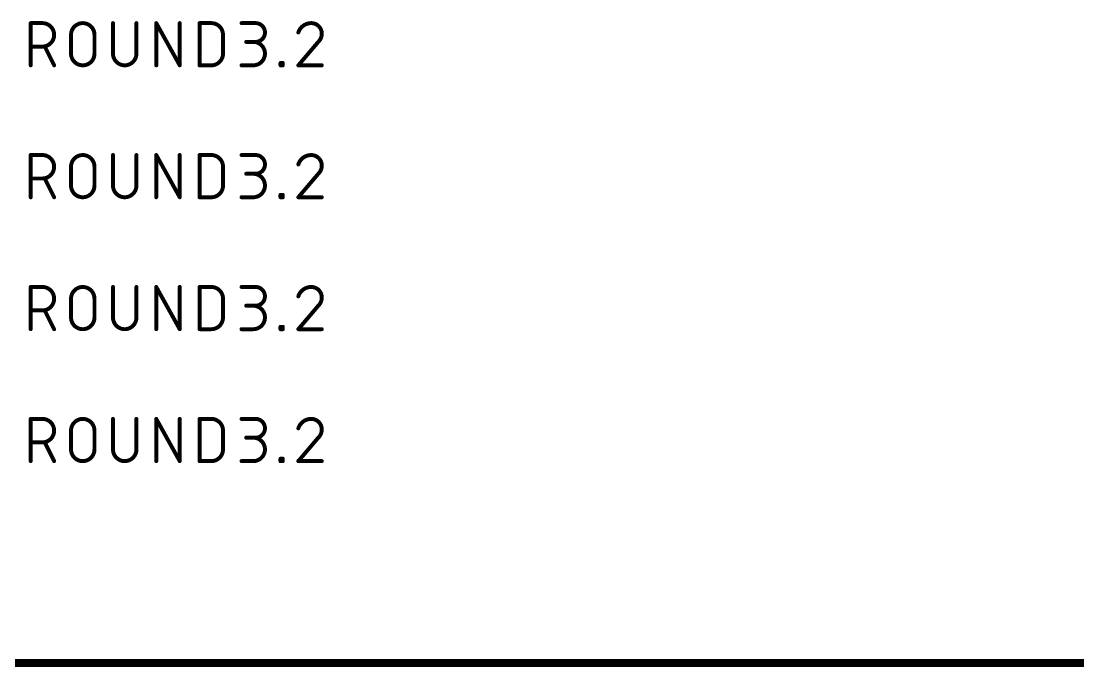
# Model space of a CAD drawing. Extents: x 0 to 389, y 0 to 264.
# Drawn here: x 39.28 to 79.98, y -0.15 to 24.71 of the extents above; entities that cross this region are included whole.
import ezdxf

# ---------------------------------------------------------------- set-up
doc = ezdxf.new("R2010")
doc.units = 0
doc.layers.add('94', color=12, linetype='CONTINUOUS')
doc.layers.add('96', color=251, linetype='CONTINUOUS')

msp = doc.modelspace()

# ---------------------------------------------------------------- linework, layer by layer
at = {"layer": '94', "const_width": 0.3}
msp.add_lwpolyline([(0, 0), (388.62, 0)], dxfattribs=at)
at = {"layer": '96', "const_width": 0.1524}
for points in [[(39.6504, 23.0124), (39.6504, 24.638)], [(39.6504, 24.638), (40.1019, 24.638)], [(42.8196, 24.638), (42.8196, 23.464)], [(43.7227, 23.464), (43.7227, 24.638)], [(44.4869, 23.0124), (44.4869, 24.638)], [(44.4869, 24.638), (45.39, 23.0124)], [(45.39, 23.0124), (45.39, 24.638)], [(46.1542, 23.0124), (46.1542, 24.638)], [(46.1542, 24.638), (46.6058, 24.638)], [(47.7695, 24.638), (48.3113, 24.638)], [(41.2043, 23.464), (41.2043, 24.1864)], [(42.1074, 24.1864), (42.1074, 23.464)], [(47.0573, 24.1864), (47.0573, 23.464)], [(40.1019, 23.7349), (39.6504, 23.7349)], [(40.5535, 23.0124), (40.1922, 23.7349)], [(48.3113, 23.9155), (47.9501, 23.9155)], [(50.7255, 23.9155), (49.9578, 23.0124)], [(46.6058, 23.0124), (46.1542, 23.0124)], [(47.7695, 23.0124), (48.221, 23.0124)], [(49.27, 23.0124), (49.27, 23.1027)], [(49.27, 23.1027), (49.3604, 23.1027)], [(49.3604, 23.0124), (49.27, 23.0124)], [(49.3604, 23.1027), (49.3604, 23.0124)], [(49.9578, 23.0124), (50.8609, 23.0124)], [(39.6504, 17.9324), (39.6504, 19.558)], [(39.6504, 19.558), (40.1019, 19.558)], [(42.8196, 19.558), (42.8196, 18.384)], [(43.7227, 18.384), (43.7227, 19.558)], [(44.4869, 17.9324), (44.4869, 19.558)], [(44.4869, 19.558), (45.39, 17.9324)], [(45.39, 17.9324), (45.39, 19.558)], [(46.1542, 17.9324), (46.1542, 19.558)], [(46.1542, 19.558), (46.6058, 19.558)], [(47.7695, 19.558), (48.3113, 19.558)], [(41.2043, 18.384), (41.2043, 19.1064)], [(42.1074, 19.1064), (42.1074, 18.384)], [(47.0573, 19.1064), (47.0573, 18.384)], [(40.1019, 18.6549), (39.6504, 18.6549)], [(40.5535, 17.9324), (40.1922, 18.6549)], [(48.3113, 18.8355), (47.9501, 18.8355)], [(50.7255, 18.8355), (49.9578, 17.9324)], [(46.6058, 17.9324), (46.1542, 17.9324)], [(47.7695, 17.9324), (48.221, 17.9324)], [(49.27, 17.9324), (49.27, 18.0227)], [(49.27, 18.0227), (49.3604, 18.0227)], [(49.3604, 17.9324), (49.27, 17.9324)], [(49.3604, 18.0227), (49.3604, 17.9324)], [(49.9578, 17.9324), (50.8609, 17.9324)], [(39.6504, 12.8524), (39.6504, 14.478)], [(39.6504, 14.478), (40.1019, 14.478)], [(42.8196, 14.478), (42.8196, 13.304)], [(43.7227, 13.304), (43.7227, 14.478)], [(44.4869, 12.8524), (44.4869, 14.478)], [(44.4869, 14.478), (45.39, 12.8524)], [(45.39, 12.8524), (45.39, 14.478)], [(46.1542, 12.8524), (46.1542, 14.478)], [(46.1542, 14.478), (46.6058, 14.478)], [(47.7695, 14.478), (48.3113, 14.478)], [(41.2043, 13.304), (41.2043, 14.0264)], [(42.1074, 14.0264), (42.1074, 13.304)], [(47.0573, 14.0264), (47.0573, 13.304)], [(40.1019, 13.5749), (39.6504, 13.5749)], [(40.5535, 12.8524), (40.1922, 13.5749)], [(48.3113, 13.7555), (47.9501, 13.7555)], [(50.7255, 13.7555), (49.9578, 12.8524)], [(46.6058, 12.8524), (46.1542, 12.8524)], [(47.7695, 12.8524), (48.221, 12.8524)], [(49.27, 12.8524), (49.27, 12.9427)], [(49.27, 12.9427), (49.3604, 12.9427)], [(49.3604, 12.8524), (49.27, 12.8524)], [(49.3604, 12.9427), (49.3604, 12.8524)], [(49.9578, 12.8524), (50.8609, 12.8524)], [(39.6504, 7.7724), (39.6504, 9.398)], [(39.6504, 9.398), (40.1019, 9.398)], [(42.8196, 9.398), (42.8196, 8.224)], [(43.7227, 8.224), (43.7227, 9.398)], [(44.4869, 7.7724), (44.4869, 9.398)], [(44.4869, 9.398), (45.39, 7.7724)], [(45.39, 7.7724), (45.39, 9.398)], [(46.1542, 7.7724), (46.1542, 9.398)], [(46.1542, 9.398), (46.6058, 9.398)], [(47.7695, 9.398), (48.3113, 9.398)], [(41.2043, 8.224), (41.2043, 8.9464)], [(42.1074, 8.9464), (42.1074, 8.224)], [(47.0573, 8.9464), (47.0573, 8.224)], [(40.1019, 8.4949), (39.6504, 8.4949)], [(40.5535, 7.7724), (40.1922, 8.4949)], [(48.3113, 8.6755), (47.9501, 8.6755)], [(50.7255, 8.6755), (49.9578, 7.7724)], [(46.6058, 7.7724), (46.1542, 7.7724)], [(47.7695, 7.7724), (48.221, 7.7724)], [(49.27, 7.7724), (49.27, 7.8627)], [(49.27, 7.8627), (49.3604, 7.8627)], [(49.3604, 7.7724), (49.27, 7.7724)], [(49.3604, 7.8627), (49.3604, 7.7724)], [(49.9578, 7.7724), (50.8609, 7.7724)]]:
    msp.add_lwpolyline(points, dxfattribs=at)
at = {"layer": '96'}
for points, const_width in [([(39.6885, 24.638, 1), (39.6123, 24.638)], 0.0762), ([(39.6504, 24.6761, 1), (39.6504, 24.5999)], 0.0762), ([(40.1019, 23.7349, 1), (40.1019, 24.638)], 0.1524), ([(40.1019, 24.6761, 1), (40.1019, 24.5999)], 0.0762), ([(40.1019, 24.5999, 1), (40.1019, 24.6761)], 0.0762), ([(42.1074, 24.1864, 1), (41.2043, 24.1864)], 0.1524), ([(42.8577, 24.638, 1), (42.7815, 24.638)], 0.0762), ([(43.7608, 24.638, 1), (43.6846, 24.638)], 0.0762), ([(44.525, 24.638, 1), (44.4488, 24.638)], 0.0762), ([(44.5202, 24.6565, 1), (44.4536, 24.6195)], 0.0762), ([(45.4281, 24.638, 1), (45.3519, 24.638)], 0.0762), ([(46.1923, 24.638, 1), (46.1161, 24.638)], 0.0762), ([(46.1542, 24.6761, 1), (46.1542, 24.5999)], 0.0762), ([(47.0573, 24.1864, 0.4142), (46.6058, 24.638)], 0.1524), ([(46.6058, 24.6761, 1), (46.6058, 24.5999)], 0.0762), ([(46.6058, 24.5999, 1), (46.6058, 24.6761)], 0.0762), ([(47.7695, 24.6761, 1), (47.7695, 24.5999)], 0.0762), ([(48.3113, 23.9155, 1), (48.3113, 24.638)], 0.1524), ([(48.3113, 24.6761, 1), (48.3113, 24.5999)], 0.0762), ([(48.3113, 24.5999, 1), (48.3113, 24.6761)], 0.0762), ([(50.4545, 24.638, 0.3252), (49.9578, 24.2768)], 0.1524), ([(50.8609, 24.2316, 0.4142), (50.4545, 24.638)], 0.1524), ([(50.4545, 24.6761, 1), (50.4545, 24.5999)], 0.0762), ([(50.4545, 24.5999, 1), (50.4545, 24.6761)], 0.0762), ([(41.2424, 24.1864, 1), (41.1662, 24.1864)], 0.0762), ([(41.1662, 24.1864, 1), (41.2424, 24.1864)], 0.0762), ([(42.1455, 24.1864, 1), (42.0693, 24.1864)], 0.0762), ([(42.0693, 24.1864, 1), (42.1455, 24.1864)], 0.0762), ([(47.0954, 24.1864, 1), (47.0192, 24.1864)], 0.0762), ([(47.0192, 24.1864, 1), (47.0954, 24.1864)], 0.0762), ([(49.9216, 24.2885, 1), (49.9941, 24.265)], 0.0762), ([(50.7255, 23.9155, 0.2053), (50.8609, 24.2316)], 0.1524), ([(50.899, 24.2316, 1), (50.8228, 24.2316)], 0.0762), ([(50.8228, 24.2316, 1), (50.899, 24.2316)], 0.0762), ([(39.6504, 23.773, 1), (39.6504, 23.6968)], 0.0762), ([(40.1019, 23.773, 1), (40.1019, 23.6968)], 0.0762), ([(40.1019, 23.6968, 1), (40.1019, 23.773)], 0.0762), ([(40.2263, 23.7519, 1), (40.1582, 23.7178)], 0.0762), ([(47.9501, 23.9536, 1), (47.9501, 23.8774)], 0.0762), ([(48.221, 23.0124, 1), (48.221, 23.9155)], 0.1524), ([(48.221, 23.9536, 1), (48.221, 23.8774)], 0.0762), ([(48.3113, 23.9536, 1), (48.3113, 23.8774)], 0.0762), ([(48.3113, 23.8774, 1), (48.3113, 23.9536)], 0.0762), ([(50.6992, 23.9431, 1), (50.7517, 23.8879)], 0.0762), ([(50.7545, 23.8908, 1), (50.6964, 23.9402)], 0.0762), ([(41.2043, 23.464, 1), (42.1074, 23.464)], 0.1524), ([(41.2424, 23.464, 1), (41.1662, 23.464)], 0.0762), ([(41.1662, 23.464, 1), (41.2424, 23.464)], 0.0762), ([(42.1455, 23.464, 1), (42.0693, 23.464)], 0.0762), ([(42.0693, 23.464, 1), (42.1455, 23.464)], 0.0762), ([(42.8196, 23.464, 1), (43.7227, 23.464)], 0.1524), ([(42.8577, 23.464, 1), (42.7815, 23.464)], 0.0762), ([(42.7815, 23.464, 1), (42.8577, 23.464)], 0.0762), ([(43.7608, 23.464, 1), (43.6846, 23.464)], 0.0762), ([(43.6846, 23.464, 1), (43.7608, 23.464)], 0.0762), ([(46.6058, 23.0124, 0.4142), (47.0573, 23.464)], 0.1524), ([(47.0954, 23.464, 1), (47.0192, 23.464)], 0.0762), ([(47.0192, 23.464, 1), (47.0954, 23.464)], 0.0762), ([(39.6123, 23.0124, 1), (39.6885, 23.0124)], 0.0762), ([(40.5194, 22.9954, 1), (40.5876, 23.0294)], 0.0762), ([(44.4488, 23.0124, 1), (44.525, 23.0124)], 0.0762), ([(45.3519, 23.0124, 1), (45.4281, 23.0124)], 0.0762), ([(45.3567, 22.9939, 1), (45.4233, 23.0309)], 0.0762), ([(46.1542, 23.0505, 1), (46.1542, 22.9743)], 0.0762), ([(46.1161, 23.0124, 1), (46.1923, 23.0124)], 0.0762), ([(46.6058, 23.0505, 1), (46.6058, 22.9743)], 0.0762), ([(46.6058, 22.9743, 1), (46.6058, 23.0505)], 0.0762), ([(47.7695, 23.0505, 1), (47.7695, 22.9743)], 0.0762), ([(48.221, 23.0505, 1), (48.221, 22.9743)], 0.0762), ([(48.221, 22.9743, 1), (48.221, 23.0505)], 0.0762), ([(49.3081, 23.1027, 1), (49.2319, 23.1027)], 0.0762), ([(49.27, 23.1408, 1), (49.27, 23.0646)], 0.0762), ([(49.27, 23.0505, 1), (49.27, 22.9743)], 0.0762), ([(49.2319, 23.0124, 1), (49.3081, 23.0124)], 0.0762), ([(49.3985, 23.1027, 1), (49.3223, 23.1027)], 0.0762), ([(49.3223, 23.0124, 1), (49.3985, 23.0124)], 0.0762), ([(49.3604, 23.0646, 1), (49.3604, 23.1408)], 0.0762), ([(49.3604, 22.9743, 1), (49.3604, 23.0505)], 0.0762), ([(49.9578, 23.0505, 1), (49.9578, 22.9743)], 0.0762), ([(49.9288, 23.0371, 1), (49.9869, 22.9877)], 0.0762), ([(50.8609, 22.9743, 1), (50.8609, 23.0505)], 0.0762), ([(39.6885, 19.558, 1), (39.6123, 19.558)], 0.0762), ([(39.6504, 19.5961, 1), (39.6504, 19.5199)], 0.0762), ([(40.1019, 18.6549, 1), (40.1019, 19.558)], 0.1524), ([(40.1019, 19.5961, 1), (40.1019, 19.5199)], 0.0762), ([(40.1019, 19.5199, 1), (40.1019, 19.5961)], 0.0762), ([(42.1074, 19.1064, 1), (41.2043, 19.1064)], 0.1524), ([(42.8577, 19.558, 1), (42.7815, 19.558)], 0.0762), ([(43.7608, 19.558, 1), (43.6846, 19.558)], 0.0762), ([(44.525, 19.558, 1), (44.4488, 19.558)], 0.0762), ([(44.5202, 19.5765, 1), (44.4536, 19.5395)], 0.0762), ([(45.4281, 19.558, 1), (45.3519, 19.558)], 0.0762), ([(46.1923, 19.558, 1), (46.1161, 19.558)], 0.0762), ([(46.1542, 19.5961, 1), (46.1542, 19.5199)], 0.0762), ([(47.0573, 19.1064, 0.4142), (46.6058, 19.558)], 0.1524), ([(46.6058, 19.5961, 1), (46.6058, 19.5199)], 0.0762), ([(46.6058, 19.5199, 1), (46.6058, 19.5961)], 0.0762), ([(47.7695, 19.5961, 1), (47.7695, 19.5199)], 0.0762), ([(48.3113, 18.8355, 1), (48.3113, 19.558)], 0.1524), ([(48.3113, 19.5961, 1), (48.3113, 19.5199)], 0.0762), ([(48.3113, 19.5199, 1), (48.3113, 19.5961)], 0.0762), ([(50.4545, 19.558, 0.3252), (49.9578, 19.1968)], 0.1524), ([(50.8609, 19.1516, 0.4142), (50.4545, 19.558)], 0.1524), ([(50.4545, 19.5961, 1), (50.4545, 19.5199)], 0.0762), ([(50.4545, 19.5199, 1), (50.4545, 19.5961)], 0.0762), ([(41.2424, 19.1064, 1), (41.1662, 19.1064)], 0.0762), ([(41.1662, 19.1064, 1), (41.2424, 19.1064)], 0.0762), ([(42.1455, 19.1064, 1), (42.0693, 19.1064)], 0.0762), ([(42.0693, 19.1064, 1), (42.1455, 19.1064)], 0.0762), ([(47.0954, 19.1064, 1), (47.0192, 19.1064)], 0.0762), ([(47.0192, 19.1064, 1), (47.0954, 19.1064)], 0.0762), ([(49.9216, 19.2085, 1), (49.9941, 19.185)], 0.0762), ([(50.7255, 18.8355, 0.2053), (50.8609, 19.1516)], 0.1524), ([(50.899, 19.1516, 1), (50.8228, 19.1516)], 0.0762), ([(50.8228, 19.1516, 1), (50.899, 19.1516)], 0.0762), ([(39.6504, 18.693, 1), (39.6504, 18.6168)], 0.0762), ([(40.1019, 18.693, 1), (40.1019, 18.6168)], 0.0762), ([(40.1019, 18.6168, 1), (40.1019, 18.693)], 0.0762), ([(40.2263, 18.6719, 1), (40.1582, 18.6378)], 0.0762), ([(47.9501, 18.8736, 1), (47.9501, 18.7974)], 0.0762), ([(48.221, 17.9324, 1), (48.221, 18.8355)], 0.1524), ([(48.221, 18.8736, 1), (48.221, 18.7974)], 0.0762), ([(48.3113, 18.8736, 1), (48.3113, 18.7974)], 0.0762), ([(48.3113, 18.7974, 1), (48.3113, 18.8736)], 0.0762), ([(50.6992, 18.8631, 1), (50.7517, 18.8079)], 0.0762), ([(50.7545, 18.8108, 1), (50.6964, 18.8602)], 0.0762), ([(41.2043, 18.384, 1), (42.1074, 18.384)], 0.1524), ([(41.2424, 18.384, 1), (41.1662, 18.384)], 0.0762), ([(41.1662, 18.384, 1), (41.2424, 18.384)], 0.0762), ([(42.1455, 18.384, 1), (42.0693, 18.384)], 0.0762), ([(42.0693, 18.384, 1), (42.1455, 18.384)], 0.0762), ([(42.8196, 18.384, 1), (43.7227, 18.384)], 0.1524), ([(42.8577, 18.384, 1), (42.7815, 18.384)], 0.0762), ([(42.7815, 18.384, 1), (42.8577, 18.384)], 0.0762), ([(43.7608, 18.384, 1), (43.6846, 18.384)], 0.0762), ([(43.6846, 18.384, 1), (43.7608, 18.384)], 0.0762), ([(46.6058, 17.9324, 0.4142), (47.0573, 18.384)], 0.1524), ([(47.0954, 18.384, 1), (47.0192, 18.384)], 0.0762), ([(47.0192, 18.384, 1), (47.0954, 18.384)], 0.0762), ([(39.6123, 17.9324, 1), (39.6885, 17.9324)], 0.0762), ([(40.5194, 17.9154, 1), (40.5876, 17.9494)], 0.0762), ([(44.4488, 17.9324, 1), (44.525, 17.9324)], 0.0762), ([(45.3519, 17.9324, 1), (45.4281, 17.9324)], 0.0762), ([(45.3567, 17.9139, 1), (45.4233, 17.9509)], 0.0762), ([(46.1542, 17.9705, 1), (46.1542, 17.8943)], 0.0762), ([(46.1161, 17.9324, 1), (46.1923, 17.9324)], 0.0762), ([(46.6058, 17.9705, 1), (46.6058, 17.8943)], 0.0762), ([(46.6058, 17.8943, 1), (46.6058, 17.9705)], 0.0762), ([(47.7695, 17.9705, 1), (47.7695, 17.8943)], 0.0762), ([(48.221, 17.9705, 1), (48.221, 17.8943)], 0.0762), ([(48.221, 17.8943, 1), (48.221, 17.9705)], 0.0762), ([(49.3081, 18.0227, 1), (49.2319, 18.0227)], 0.0762), ([(49.27, 18.0608, 1), (49.27, 17.9846)], 0.0762), ([(49.27, 17.9705, 1), (49.27, 17.8943)], 0.0762), ([(49.2319, 17.9324, 1), (49.3081, 17.9324)], 0.0762), ([(49.3985, 18.0227, 1), (49.3223, 18.0227)], 0.0762), ([(49.3223, 17.9324, 1), (49.3985, 17.9324)], 0.0762), ([(49.3604, 17.9846, 1), (49.3604, 18.0608)], 0.0762), ([(49.3604, 17.8943, 1), (49.3604, 17.9705)], 0.0762), ([(49.9578, 17.9705, 1), (49.9578, 17.8943)], 0.0762), ([(49.9288, 17.9571, 1), (49.9869, 17.9077)], 0.0762), ([(50.8609, 17.8943, 1), (50.8609, 17.9705)], 0.0762), ([(39.6885, 14.478, 1), (39.6123, 14.478)], 0.0762), ([(39.6504, 14.5161, 1), (39.6504, 14.4399)], 0.0762), ([(40.1019, 13.5749, 1), (40.1019, 14.478)], 0.1524), ([(40.1019, 14.5161, 1), (40.1019, 14.4399)], 0.0762), ([(40.1019, 14.4399, 1), (40.1019, 14.5161)], 0.0762), ([(42.1074, 14.0264, 1), (41.2043, 14.0264)], 0.1524), ([(42.8577, 14.478, 1), (42.7815, 14.478)], 0.0762), ([(43.7608, 14.478, 1), (43.6846, 14.478)], 0.0762), ([(44.525, 14.478, 1), (44.4488, 14.478)], 0.0762), ([(44.5202, 14.4965, 1), (44.4536, 14.4595)], 0.0762), ([(45.4281, 14.478, 1), (45.3519, 14.478)], 0.0762), ([(46.1923, 14.478, 1), (46.1161, 14.478)], 0.0762), ([(46.1542, 14.5161, 1), (46.1542, 14.4399)], 0.0762), ([(47.0573, 14.0264, 0.4142), (46.6058, 14.478)], 0.1524), ([(46.6058, 14.5161, 1), (46.6058, 14.4399)], 0.0762), ([(46.6058, 14.4399, 1), (46.6058, 14.5161)], 0.0762), ([(47.7695, 14.5161, 1), (47.7695, 14.4399)], 0.0762), ([(48.3113, 13.7555, 1), (48.3113, 14.478)], 0.1524), ([(48.3113, 14.5161, 1), (48.3113, 14.4399)], 0.0762), ([(48.3113, 14.4399, 1), (48.3113, 14.5161)], 0.0762), ([(50.4545, 14.478, 0.3252), (49.9578, 14.1168)], 0.1524), ([(50.8609, 14.0716, 0.4142), (50.4545, 14.478)], 0.1524), ([(50.4545, 14.5161, 1), (50.4545, 14.4399)], 0.0762), ([(50.4545, 14.4399, 1), (50.4545, 14.5161)], 0.0762), ([(41.2424, 14.0264, 1), (41.1662, 14.0264)], 0.0762), ([(41.1662, 14.0264, 1), (41.2424, 14.0264)], 0.0762), ([(42.1455, 14.0264, 1), (42.0693, 14.0264)], 0.0762), ([(42.0693, 14.0264, 1), (42.1455, 14.0264)], 0.0762), ([(47.0954, 14.0264, 1), (47.0192, 14.0264)], 0.0762), ([(47.0192, 14.0264, 1), (47.0954, 14.0264)], 0.0762), ([(49.9216, 14.1285, 1), (49.9941, 14.105)], 0.0762), ([(50.7255, 13.7555, 0.2053), (50.8609, 14.0716)], 0.1524), ([(50.899, 14.0716, 1), (50.8228, 14.0716)], 0.0762), ([(50.8228, 14.0716, 1), (50.899, 14.0716)], 0.0762), ([(39.6504, 13.613, 1), (39.6504, 13.5368)], 0.0762), ([(40.1019, 13.613, 1), (40.1019, 13.5368)], 0.0762), ([(40.1019, 13.5368, 1), (40.1019, 13.613)], 0.0762), ([(40.2263, 13.5919, 1), (40.1582, 13.5578)], 0.0762), ([(47.9501, 13.7936, 1), (47.9501, 13.7174)], 0.0762), ([(48.221, 12.8524, 1), (48.221, 13.7555)], 0.1524), ([(48.221, 13.7936, 1), (48.221, 13.7174)], 0.0762), ([(48.3113, 13.7936, 1), (48.3113, 13.7174)], 0.0762), ([(48.3113, 13.7174, 1), (48.3113, 13.7936)], 0.0762), ([(50.6992, 13.7831, 1), (50.7517, 13.7279)], 0.0762), ([(50.7545, 13.7308, 1), (50.6964, 13.7802)], 0.0762), ([(41.2043, 13.304, 1), (42.1074, 13.304)], 0.1524), ([(41.2424, 13.304, 1), (41.1662, 13.304)], 0.0762), ([(41.1662, 13.304, 1), (41.2424, 13.304)], 0.0762), ([(42.1455, 13.304, 1), (42.0693, 13.304)], 0.0762), ([(42.0693, 13.304, 1), (42.1455, 13.304)], 0.0762), ([(42.8196, 13.304, 1), (43.7227, 13.304)], 0.1524), ([(42.8577, 13.304, 1), (42.7815, 13.304)], 0.0762), ([(42.7815, 13.304, 1), (42.8577, 13.304)], 0.0762), ([(43.7608, 13.304, 1), (43.6846, 13.304)], 0.0762), ([(43.6846, 13.304, 1), (43.7608, 13.304)], 0.0762), ([(46.6058, 12.8524, 0.4142), (47.0573, 13.304)], 0.1524), ([(47.0954, 13.304, 1), (47.0192, 13.304)], 0.0762), ([(47.0192, 13.304, 1), (47.0954, 13.304)], 0.0762), ([(39.6123, 12.8524, 1), (39.6885, 12.8524)], 0.0762), ([(40.5194, 12.8354, 1), (40.5876, 12.8694)], 0.0762), ([(44.4488, 12.8524, 1), (44.525, 12.8524)], 0.0762), ([(45.3519, 12.8524, 1), (45.4281, 12.8524)], 0.0762), ([(45.3567, 12.8339, 1), (45.4233, 12.8709)], 0.0762), ([(46.1542, 12.8905, 1), (46.1542, 12.8143)], 0.0762), ([(46.1161, 12.8524, 1), (46.1923, 12.8524)], 0.0762), ([(46.6058, 12.8905, 1), (46.6058, 12.8143)], 0.0762), ([(46.6058, 12.8143, 1), (46.6058, 12.8905)], 0.0762), ([(47.7695, 12.8905, 1), (47.7695, 12.8143)], 0.0762), ([(48.221, 12.8905, 1), (48.221, 12.8143)], 0.0762), ([(48.221, 12.8143, 1), (48.221, 12.8905)], 0.0762), ([(49.3081, 12.9427, 1), (49.2319, 12.9427)], 0.0762), ([(49.27, 12.9808, 1), (49.27, 12.9046)], 0.0762), ([(49.27, 12.8905, 1), (49.27, 12.8143)], 0.0762), ([(49.2319, 12.8524, 1), (49.3081, 12.8524)], 0.0762), ([(49.3985, 12.9427, 1), (49.3223, 12.9427)], 0.0762), ([(49.3223, 12.8524, 1), (49.3985, 12.8524)], 0.0762), ([(49.3604, 12.9046, 1), (49.3604, 12.9808)], 0.0762), ([(49.3604, 12.8143, 1), (49.3604, 12.8905)], 0.0762), ([(49.9578, 12.8905, 1), (49.9578, 12.8143)], 0.0762), ([(49.9288, 12.8771, 1), (49.9869, 12.8277)], 0.0762), ([(50.8609, 12.8143, 1), (50.8609, 12.8905)], 0.0762), ([(39.6885, 9.398, 1), (39.6123, 9.398)], 0.0762), ([(39.6504, 9.4361, 1), (39.6504, 9.3599)], 0.0762), ([(40.1019, 8.4949, 1), (40.1019, 9.398)], 0.1524), ([(40.1019, 9.4361, 1), (40.1019, 9.3599)], 0.0762), ([(40.1019, 9.3599, 1), (40.1019, 9.4361)], 0.0762), ([(42.1074, 8.9464, 1), (41.2043, 8.9464)], 0.1524), ([(42.8577, 9.398, 1), (42.7815, 9.398)], 0.0762), ([(43.7608, 9.398, 1), (43.6846, 9.398)], 0.0762), ([(44.525, 9.398, 1), (44.4488, 9.398)], 0.0762), ([(44.5202, 9.4165, 1), (44.4536, 9.3795)], 0.0762), ([(45.4281, 9.398, 1), (45.3519, 9.398)], 0.0762), ([(46.1923, 9.398, 1), (46.1161, 9.398)], 0.0762), ([(46.1542, 9.4361, 1), (46.1542, 9.3599)], 0.0762), ([(47.0573, 8.9464, 0.4142), (46.6058, 9.398)], 0.1524), ([(46.6058, 9.4361, 1), (46.6058, 9.3599)], 0.0762), ([(46.6058, 9.3599, 1), (46.6058, 9.4361)], 0.0762), ([(47.7695, 9.4361, 1), (47.7695, 9.3599)], 0.0762), ([(48.3113, 8.6755, 1), (48.3113, 9.398)], 0.1524), ([(48.3113, 9.4361, 1), (48.3113, 9.3599)], 0.0762), ([(48.3113, 9.3599, 1), (48.3113, 9.4361)], 0.0762), ([(50.4545, 9.398, 0.3252), (49.9578, 9.0368)], 0.1524), ([(50.8609, 8.9916, 0.4142), (50.4545, 9.398)], 0.1524), ([(50.4545, 9.4361, 1), (50.4545, 9.3599)], 0.0762), ([(50.4545, 9.3599, 1), (50.4545, 9.4361)], 0.0762), ([(41.2424, 8.9464, 1), (41.1662, 8.9464)], 0.0762), ([(41.1662, 8.9464, 1), (41.2424, 8.9464)], 0.0762), ([(42.1455, 8.9464, 1), (42.0693, 8.9464)], 0.0762), ([(42.0693, 8.9464, 1), (42.1455, 8.9464)], 0.0762), ([(47.0954, 8.9464, 1), (47.0192, 8.9464)], 0.0762), ([(47.0192, 8.9464, 1), (47.0954, 8.9464)], 0.0762), ([(49.9216, 9.0485, 1), (49.9941, 9.025)], 0.0762), ([(50.7255, 8.6755, 0.2053), (50.8609, 8.9916)], 0.1524), ([(50.899, 8.9916, 1), (50.8228, 8.9916)], 0.0762), ([(50.8228, 8.9916, 1), (50.899, 8.9916)], 0.0762), ([(39.6504, 8.533, 1), (39.6504, 8.4568)], 0.0762), ([(40.1019, 8.533, 1), (40.1019, 8.4568)], 0.0762), ([(40.1019, 8.4568, 1), (40.1019, 8.533)], 0.0762), ([(40.2263, 8.5119, 1), (40.1582, 8.4778)], 0.0762), ([(47.9501, 8.7136, 1), (47.9501, 8.6374)], 0.0762), ([(48.221, 7.7724, 1), (48.221, 8.6755)], 0.1524), ([(48.221, 8.7136, 1), (48.221, 8.6374)], 0.0762), ([(48.3113, 8.7136, 1), (48.3113, 8.6374)], 0.0762), ([(48.3113, 8.6374, 1), (48.3113, 8.7136)], 0.0762), ([(50.6992, 8.7031, 1), (50.7517, 8.6479)], 0.0762), ([(50.7545, 8.6508, 1), (50.6964, 8.7002)], 0.0762), ([(41.2043, 8.224, 1), (42.1074, 8.224)], 0.1524), ([(41.2424, 8.224, 1), (41.1662, 8.224)], 0.0762), ([(41.1662, 8.224, 1), (41.2424, 8.224)], 0.0762), ([(42.1455, 8.224, 1), (42.0693, 8.224)], 0.0762), ([(42.0693, 8.224, 1), (42.1455, 8.224)], 0.0762), ([(42.8196, 8.224, 1), (43.7227, 8.224)], 0.1524), ([(42.8577, 8.224, 1), (42.7815, 8.224)], 0.0762), ([(42.7815, 8.224, 1), (42.8577, 8.224)], 0.0762), ([(43.7608, 8.224, 1), (43.6846, 8.224)], 0.0762), ([(43.6846, 8.224, 1), (43.7608, 8.224)], 0.0762), ([(46.6058, 7.7724, 0.4142), (47.0573, 8.224)], 0.1524), ([(47.0954, 8.224, 1), (47.0192, 8.224)], 0.0762), ([(47.0192, 8.224, 1), (47.0954, 8.224)], 0.0762), ([(39.6123, 7.7724, 1), (39.6885, 7.7724)], 0.0762), ([(40.5194, 7.7554, 1), (40.5876, 7.7894)], 0.0762), ([(44.4488, 7.7724, 1), (44.525, 7.7724)], 0.0762), ([(45.3519, 7.7724, 1), (45.4281, 7.7724)], 0.0762), ([(45.3567, 7.7539, 1), (45.4233, 7.7909)], 0.0762), ([(46.1542, 7.8105, 1), (46.1542, 7.7343)], 0.0762), ([(46.1161, 7.7724, 1), (46.1923, 7.7724)], 0.0762), ([(46.6058, 7.8105, 1), (46.6058, 7.7343)], 0.0762), ([(46.6058, 7.7343, 1), (46.6058, 7.8105)], 0.0762), ([(47.7695, 7.8105, 1), (47.7695, 7.7343)], 0.0762), ([(48.221, 7.8105, 1), (48.221, 7.7343)], 0.0762), ([(48.221, 7.7343, 1), (48.221, 7.8105)], 0.0762), ([(49.3081, 7.8627, 1), (49.2319, 7.8627)], 0.0762), ([(49.27, 7.9008, 1), (49.27, 7.8246)], 0.0762), ([(49.27, 7.8105, 1), (49.27, 7.7343)], 0.0762), ([(49.2319, 7.7724, 1), (49.3081, 7.7724)], 0.0762), ([(49.3985, 7.8627, 1), (49.3223, 7.8627)], 0.0762), ([(49.3223, 7.7724, 1), (49.3985, 7.7724)], 0.0762), ([(49.3604, 7.8246, 1), (49.3604, 7.9008)], 0.0762), ([(49.3604, 7.7343, 1), (49.3604, 7.8105)], 0.0762), ([(49.9578, 7.8105, 1), (49.9578, 7.7343)], 0.0762), ([(49.9288, 7.7971, 1), (49.9869, 7.7477)], 0.0762), ([(50.8609, 7.7343, 1), (50.8609, 7.8105)], 0.0762)]:
    msp.add_lwpolyline(points, format="xyb", dxfattribs=dict(at, const_width=const_width))

doc.saveas('drawing.dxf')
